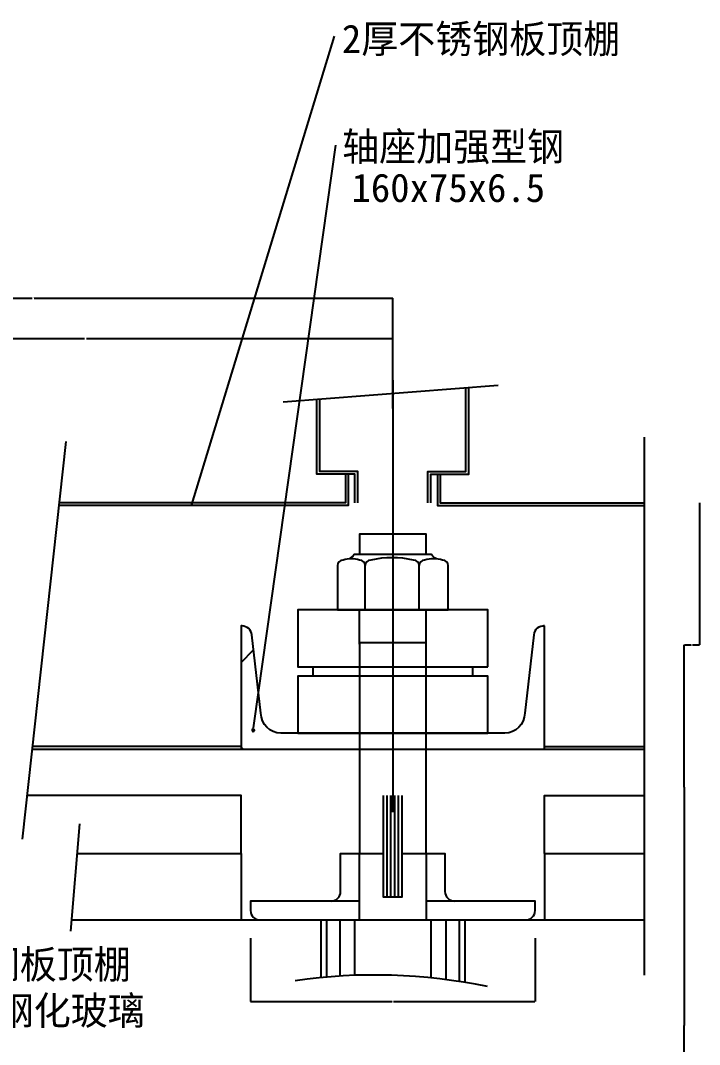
# Model space of a CAD drawing. Header units: metres. Extents: x -1 to 5294, y 0 to 7029.
# Drawn here: x 3863 to 5294, y 4869 to 7029 of the extents above; entities that cross this region are included whole.
import ezdxf

# ---------------------------------------------------------------- set-up
doc = ezdxf.new("R2010")
doc.units = ezdxf.units.M
for name, color, linetype in [('3', 3, 'Continuous'), ('4', 4, 'Continuous'), ('7', 7, 'Continuous'), ('BH', 3, 'Continuous'), ('DIM', 3, 'Continuous'), ('TEXT', 3, 'Continuous')]:
    doc.layers.add(name, color=color, linetype=linetype)
doc.dimstyles.get("Standard").update_dxf_attribs({"dimtxt": 2.5, "dimasz": 2.5, "dimexe": 1.25, "dimexo": 0.625, "dimtad": 1, "dimcen": 2.5, "dimazin": 3, "dimtfac": 1, "dimtmove": 0, "dimatfit": 3})

# ---------------------------------------------------------------- blocks, each defined once
blk = doc.blocks.new('_DOT')
at = {"color": 0, "linetype": 'BYBLOCK'}
blk.add_line((-0.35, 0), (-1, 0), dxfattribs=at)
blk.add_lwpolyline([(-0.17, 0, 1), (0.17, 0, 1)], format="xyb", close=True, dxfattribs=at)
blk = doc.blocks.new('*D1')
for p, q in [((3131.55, 6215.99), (3131.55, 6443.15)), ((3131.8, 6443.15), (3887.625, 6443.15)), ((3891.625, 6443.15), (4647.45, 6443.15)), ((4647.7, 6210.31), (4647.7, 6443.15))]:
    blk.add_line(p, q)
at = {"layer": 'Defpoints'}
for p in [(3131.55, 6443.15), (3131.55, 6215.99), (4647.7, 6210.31)]:
    blk.add_point(p, dxfattribs=at)
at = {"layer": 'DIM', "insert": (3889.625, 6443.15), "char_height": 1, "attachment_point": 5}
blk.add_mtext('1280', dxfattribs=at)
blk = doc.blocks.new('*D2')
for p, q in [((3351.55, 6210.31), (3351.55, 6357.89)), ((3351.8, 6357.89), (3997.625, 6357.89)), ((4001.625, 6357.89), (4647.45, 6357.89)), ((4647.7, 6210.31), (4647.7, 6357.89))]:
    blk.add_line(p, q)
at = {"layer": 'Defpoints'}
for p in [(3351.55, 6357.89), (3351.55, 6210.31), (4647.7, 6210.31)]:
    blk.add_point(p, dxfattribs=at)
at = {"layer": 'DIM', "insert": (3999.625, 6357.89), "char_height": 1, "attachment_point": 5}
blk.add_mtext('1225', dxfattribs=at)
blk = doc.blocks.new('*D62')
for p, q in [((4347.7, 5092.83), (4347.7, 4959.56)), ((4947.7, 5092.83), (4947.7, 4959.56)), ((4347.95, 4959.56), (4646.2, 4959.56)), ((4649.2, 4959.56), (4947.45, 4959.56))]:
    blk.add_line(p, q)
at = {"layer": 'Defpoints'}
for p in [(4347.7, 5092.83), (4947.7, 5092.83), (4347.7, 4959.56)]:
    blk.add_point(p, dxfattribs=at)
at = {"layer": 'DIM', "insert": (4647.7, 4959.56), "char_height": 1, "attachment_point": 5}
blk.add_mtext('150', dxfattribs=at)
blk = doc.blocks.new('*D64')
for p, q in [((5262.32, 5411.54), (5262.32, 4908.69)), ((5262.07, 4908.69), (5261.82, 4908.69)), ((5262.32, 4405.84), (5262.32, 4908.69)), ((5262.32, 4908.69), (5262.32, 4908.69)), ((5262.57, 4908.69), (5262.82, 4908.69))]:
    blk.add_line(p, q)
at = {"layer": 'Defpoints'}
for p in [(5262.32, 5411.54), (5262.32, 4908.69), (5262.32, 4405.84)]:
    blk.add_point(p, dxfattribs=at)
at = {"layer": 'DIM', "insert": (5262.32, 4909.815), "char_height": 1, "attachment_point": 5}
blk.add_mtext('2100', dxfattribs=at)
blk = doc.blocks.new('*D66')
for p, q in [((5294.35, 6011.54), (5294.35, 5711.54)), ((5262.32, 5411.54), (5262.32, 5711.54)), ((5262.57, 5711.54), (5276.835, 5711.54)), ((5279.835, 5711.54), (5294.1, 5711.54))]:
    blk.add_line(p, q)
at = {"layer": 'Defpoints'}
for p in [(5294.35, 6011.54), (5262.32, 5711.54), (5262.32, 5411.54)]:
    blk.add_point(p, dxfattribs=at)
at = {"layer": 'DIM', "insert": (5278.335, 5711.54), "char_height": 1, "attachment_point": 5}
blk.add_mtext('150', dxfattribs=at)

msp = doc.modelspace()

# ---------------------------------------------------------------- hatches: boundary and pattern name
at = {"layer": '4'}
h = msp.add_hatch(dxfattribs=at)
h.set_pattern_fill('ANSI31', scale=300)
h.paths.add_polyline_path([(4883.7, 5525.54), (4717.7, 5525.54), (4717.7, 5491.54), (4967.7, 5491.54), (4967.7, 5751.44, 0.41), (4944.82, 5733.2), (4925.7, 5567.54, -0.41)])
h.paths.add_polyline_path([(4717.7, 5491.54), (4717.7, 5525.54), (4647.7, 5525.54), (4647.7, 5491.54)])
h.paths.add_polyline_path([(4647.7, 5491.54), (4647.7, 5525.54), (4577.7, 5525.54), (4577.7, 5491.54)])
h.paths.add_polyline_path([(4411.7, 5525.54, -0.41), (4369.7, 5567.54), (4350.59, 5733.2, 0.38), (4329.76, 5751.54), (4327.7, 5751.54), (4327.7, 5496.11), (4332.28, 5491.54), (4577.7, 5491.54), (4577.7, 5525.54)])

# ---------------------------------------------------------------- linework, layer by layer
at = {"layer": '3'}
for p, q in [((4647.7, 6270.28), (4647.7, 5365.26)), ((4416.41, 6224.19), (4869.57, 6259.47)), ((3958.5, 6140.68), (3866.25, 5302.11)), ((5178.37, 5015.42), (5178.37, 6149.41)), ((4589.37, 5785.54), (4589.37, 5878.87)), ((4703.16, 5785.54), (4703.16, 5878.87)), ((4577.7, 5713.3), (4577.7, 5785.54)), ((4717.7, 5713.3), (4717.7, 5785.54)), ((4577.7, 5716.1), (4577.7, 5271.54)), ((4717.7, 5716.1), (4577.7, 5716.1)), ((4717.7, 5271.54), (4717.7, 5716.1)), ((3887.09, 5491.54), (5178.37, 5491.54)), ((4327.7, 5497.54), (3887.75, 5497.54)), ((4967.7, 5497.54), (5178.37, 5497.54)), ((4635.7, 5180.31), (4635.7, 5394)), ((4643.7, 5180.31), (4643.7, 5394)), ((4647.7, 5358.57), (4647.7, 5394)), ((4651.7, 5180.31), (4651.7, 5394)), ((4659.7, 5180.31), (4659.7, 5394)), ((3986.84, 5334.46), (3967.92, 5107.6)), ((4535.7, 5131.54), (4535.7, 5013.22)), ((4759.7, 5131.54), (4759.7, 5005.73))]:
    msp.add_line(p, q, dxfattribs=at)
for points in [[(4721.7, 6011.54), (4721.7, 6077.54), (4801.7, 6077.54), (4801.7, 6254.18)], [(4727.7, 6011.54), (4727.7, 6071.54), (4807.7, 6071.54), (4807.7, 6254.65)], [(4567.7, 6011.54), (4567.7, 6071.54), (4487.7, 6071.54), (4487.7, 6229.74)], [(4573.7, 6011.54), (4573.7, 6077.54), (4493.7, 6077.54), (4493.7, 6230.21)], [(4553.7, 6071.54), (4553.7, 6005.54), (3943.63, 6005.54)], [(4547.7, 6071.54), (4547.7, 6011.54), (3944.3, 6011.54)], [(4741.7, 6071.54), (4741.7, 6005.54), (5178.37, 6005.54)], [(4747.7, 6071.54), (4747.7, 6011.54), (5178.37, 6011.54)], [(4717.7, 5902.2), (4717.7, 5945), (4577.7, 5945), (4577.7, 5902.2)], [(4327.7, 5271.54), (4327.7, 5394.11), (3876.37, 5394.11)], [(4627.7, 5394.11), (4627.7, 5180.31), (4667.7, 5180.31), (4667.7, 5394.11)], [(4967.7, 5271.54), (4967.7, 5394), (5178.37, 5394)]]:
    msp.add_lwpolyline(points, dxfattribs=at)
for points in [[(4739.91, 5893.12, -0.13), (4729.37, 5902.2), (4566.04, 5902.2, -0.13), (4555.7, 5893.22)], [(4517.7, 5171.54, 0.41), (4537.7, 5191.54), (4537.7, 5271.54), (4627.7, 5271.54)], [(4667.7, 5271.54), (4757.7, 5271.54), (4757.7, 5191.54, 0.41), (4777.7, 5171.54)]]:
    msp.add_lwpolyline(points, format="xyb", dxfattribs=at)
msp.add_lwpolyline([(4764.37, 5785.54), (4764.37, 5878.87, 0.41), (4752.7, 5890.54, 0.15), (4714.82, 5890.54, 0.41), (4703.16, 5878.87, 0.41), (4691.49, 5890.54, 0.11), (4601.04, 5890.54, 0.41), (4589.37, 5878.87, 0.41), (4577.7, 5890.54, 0.16), (4542.7, 5890.54, 0.41), (4531.04, 5878.87), (4531.04, 5785.54)], format="xyb", close=True, dxfattribs=at)
msp.add_arc((4608.94, 3850.77), 1164.75, 78.2, 98.25, dxfattribs=at)
at = {"layer": '4'}
msp.add_line((4967.7, 5751.54), (4965.65, 5751.54), dxfattribs=at)
msp.add_lwpolyline([(4967.7, 5751.44, 0.41), (4944.76, 5732.69), (4925.7, 5567.54, -0.41), (4883.7, 5525.54), (4411.7, 5525.54, -0.41), (4369.7, 5567.54), (4350.65, 5732.69, 0.38), (4329.76, 5751.54), (4327.7, 5751.54), (4327.7, 5491.54), (4967.7, 5491.54), (4967.7, 5751.54)], format="xyb", dxfattribs=at)
at = {"layer": '7'}
for p, q in [((4479.7, 5645.54), (4479.7, 5665.54)), ((4815.7, 5665.54), (4815.7, 5645.54)), ((4447.7, 5525.54), (4847.7, 5525.54)), ((3981.6, 5271.54), (4327.7, 5271.54)), ((4327.7, 5271.54), (4327.7, 5131.54)), ((4967.7, 5271.54), (5178.37, 5271.54)), ((4967.7, 5271.54), (4967.7, 5131.54)), ((3969.92, 5131.54), (5178.37, 5131.54)), ((4495.7, 5131.54), (4495.76, 5010.01)), ((4507.7, 5131.54), (4507.7, 5011.12)), ((4787.7, 5131.54), (4787.7, 5001.73)), ((4799.7, 5131.54), (4799.7, 4999.8))]:
    msp.add_line(p, q, dxfattribs=at)
msp.add_lwpolyline([(4847.7, 5665.54), (4847.7, 5785.54), (4447.7, 5785.54), (4447.7, 5665.54)], close=True, dxfattribs=at)
for points in [[(4847.7, 5525.54), (4847.7, 5645.54), (4447.7, 5645.54), (4447.7, 5525.54)], [(4567.7, 5014.8), (4567.7, 5131.54)], [(4727.7, 5131.54), (4727.7, 5009.46)]]:
    msp.add_lwpolyline(points, dxfattribs=at)
for points in [[(4577.7, 5171.54), (4347.7, 5171.54), (4347.7, 5151.54, 0.41), (4367.7, 5131.54), (4577.7, 5131.54), (4577.7, 5271.54)], [(4717.7, 5271.54), (4717.7, 5131.54), (4927.7, 5131.54, 0.41), (4947.7, 5151.54), (4947.7, 5171.54), (4717.7, 5171.54)]]:
    msp.add_lwpolyline(points, format="xyb", dxfattribs=at)
at = {"layer": 'BH'}
msp.add_line((4332.28, 5491.54), (4327.7, 5496.11), dxfattribs=at)
at = {"layer": 'DIM'}
msp.add_lwpolyline([(4355.55, 5546.66), (4527.27, 6765.61)], dxfattribs=at)

# ---------------------------------------------------------------- block references
at = {"layer": 'DIM', "xscale": 15, "yscale": 15, "zscale": 15, "rotation": 261.98}
msp.add_blockref('_DOT', (4353.46, 5531.81), dxfattribs=at)

# ---------------------------------------------------------------- texts
at = {"layer": 'TEXT'}
for s, p in [('2厚不锈钢板顶棚', (4540.3, 6959.76)), ('轴座加强型钢', (4540.87, 6732.56)), ('160x75x6.5', (4560.6, 6645.75)), ('2厚不锈钢板顶棚', (3508.2, 5007.98)), ('12厚弧形钢化玻璃', (3496.98, 4910.53))]:
    msp.add_text(s, height=60, dxfattribs=at).set_placement(p)

# ---------------------------------------------------------------- dimensions: what is measured, and where the dimension line sits
at = {"layer": 'DIM'}
for base, p1, p2, text, picture, middle in [((3131.55, 6443.15), (3131.55, 6215.99), (4647.7, 6210.31), '1280', '*D1', (3889.625, 6443.15)), ((3351.55, 6357.89), (3351.55, 6210.31), (4647.7, 6210.31), '1225', '*D2', (3999.625, 6357.89)), ((5262.32, 5711.54), (5262.32, 5411.54), (5294.35, 6011.54), '150', '*D66', (5278.335, 5711.54)), ((5262.32, 4908.69), (5262.32, 4405.84), (5262.32, 5411.54), '2100', '*D64', (5262.32, 4909.815)), ((4347.7, 4959.56), (4347.7, 5092.83), (4947.7, 5092.83), '150', '*D62', (4647.7, 4959.56))]:
    dim = msp.add_linear_dim(base=base, p1=p1, p2=p2, text=text, dimstyle='Standard', dxfattribs=at)
    dim.commit()
    dim.dimension.update_dxf_attribs({"geometry": picture, "text_midpoint": middle})

# ---------------------------------------------------------------- leaders
msp.add_leader([(4223.67, 6007.61), (4524.41, 6995.17)], dimstyle='Standard', dxfattribs=at)

doc.saveas('drawing.dxf')
